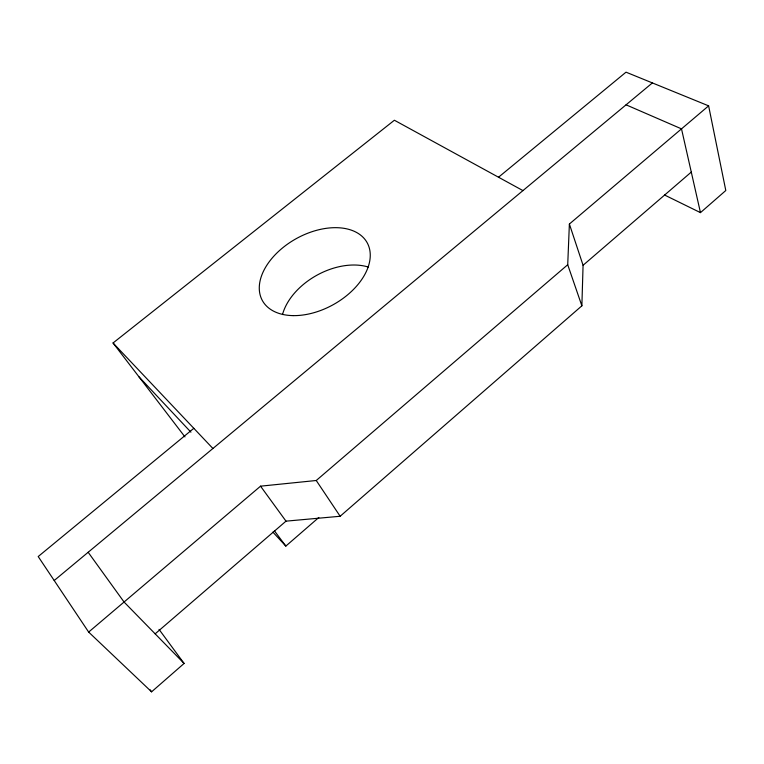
<?xml version="1.0" encoding="UTF-8"?>
<svg xmlns="http://www.w3.org/2000/svg" width="764" height="764" viewBox="0 0 764 764"><rect width="100%" height="100%" fill="white"/><g stroke="black" fill="none" stroke-linecap="round" stroke-linejoin="round"><path stroke-width="1.15" d="M155.159 633.834L285.994 521.153L340.152 516.263L581.872 305.82L583.075 265.28L569.381 224.033L708.62 105.852L626.012 72.169L498.52 177.229M581.872 305.82L567.719 264.736L569.381 224.033M193.817 428.317L38.2 556.545L88.653 632.076L151.578 691.831L184.095 663.448L159.036 629.383M664.489 194.982L700.464 212.631L725.8 190.513L708.62 105.852M272.901 532.126L285.841 546.088L318.836 517.486M583.075 265.28L691.286 172.081M88.653 632.076L260.543 486.171L316.248 480.499L567.719 264.736M54.206 580.516L652.389 82.923M184.955 436.893L113.053 342.979L394.386 120.234L522.948 190.599M626.069 104.821L681.507 128.868L700.464 212.631M184.095 663.448L124.064 602.022L88.166 552.267M113.053 342.979L212.917 448.497M138.943 376.795L190.924 432.166M274.448 530.846L285.841 546.088M260.543 486.171L285.994 521.153M150.241 689.873L151.578 691.831M316.248 480.499L340.152 516.263M282.508 314.558A58.026 38.143 -29 0 1 368.267 267.037M293.089 315.618A59.85 37.847 -28.9 0 0 369.843 250.382A59.85 37.847 -28.9 0 0 281.372 248.911A59.85 37.847 -28.9 0 0 293.089 315.618"/></g></svg>
